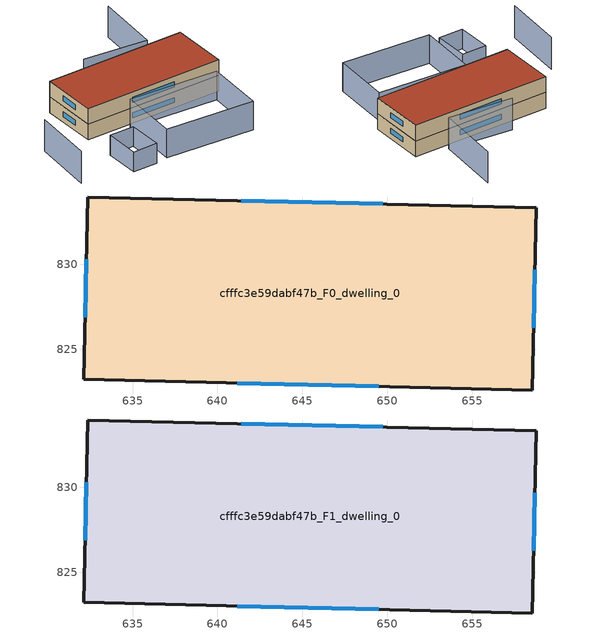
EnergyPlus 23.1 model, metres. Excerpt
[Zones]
cfffc3e59dabf47b_F0_dwelling_0
 floor ground (EU_floor_Construction): 658.78,833.34 658.52,822.6 632.12,823.22 632.38,833.96 z0
 wall outside (EU_wall_Construction): 658.78,833.34 632.38,833.96 632.12,823.22 658.52,822.6 658.78,833.34 z0:3
 window (EU_Window_Construction): 649.74,833.55 641.41,833.75 / 658.61,826.27 658.69,829.66 / 641.16,823 649.48,822.81 / 632.29,830.28 632.21,826.89 z1.03:1.97
cfffc3e59dabf47b_F1_dwelling_0
 floor to cfffc3e59dabf47b_F0_dwelling_0 (EU_floor_Construction): 658.77,833.34 658.52,822.6 632.12,823.22 632.38,833.96 z3
 wall outside (EU_wall_Construction): 658.78,833.34 632.38,833.96 632.12,823.22 658.52,822.6 658.78,833.34 z3:6
 window (EU_Window_Construction): 649.74,833.55 641.41,833.75 / 658.61,826.27 658.69,829.66 / 641.16,823 649.48,822.81 / 632.29,830.28 632.21,826.89 z4.03:4.97
 roof outside (EU_roof_Construction): 658.52,822.6 658.78,833.34 632.38,833.96 632.12,823.22 z6
shading: 636.72,817.08 636.55,810.48 / 636.55,810.48 631.9,810.6 / 631.9,810.6 632.07,817.2 / 632.07,817.2 636.72,817.08 z0:3.8; 638.92,810.96 639.94,822.17 / 639.94,822.17 656.68,820.65 / 656.68,820.65 655.66,809.44 / 655.66,809.44 638.92,810.96 z0:5.4; 624.19,824.66 622.88,813.03 z0:6.1; 654.5,847.18 653.01,834.66 / 653.01,834.66 640.99,836.09 z0:6
[Building]
EU S2 Campaign: North Axis=0; Terrain=City; Solar Distribution=FullExterior
[Site:Location]
Cape.Town.Intl.AP: Latitude=-33.965; Longitude=18.602; Time Zone=2; Elevation=46
[SizingPeriod:WeatherFileDays]
AnnualSizingPeriod: Begin Month=1; Begin Day of Month=1; End Month=12; End Day of Month=31; Day of Week for Start Day=Monday; Use Weather File Daylight Saving Period=No; Use Weather File Rain and Snow Indicators=No
[MATERIAL]
EU_InternalMass_Material: Roughness=MediumRough; Thickness=0.1; Conductivity=1; Density=1800; Specific Heat=900; Thermal Absorptance=0.9; Solar Absorptance=0.7; Visible Absorptance=0.7
[MATERIAL:NOMASS] Roughness=MediumRough; Thermal Absorptance=0.9; Solar Absorptance=0.7; Visible Absorptance=0.7
Name | Thermal Resistance
EU_wall_NoMass | 0.493876
EU_roof_NoMass | 0.449382
EU_floor_NoMass | 1.25
[WINDOWMATERIAL:SIMPLEGLAZINGSYSTEM]
EU_Window_SimpleGlazing: UFactor=4.4; Solar Heat Gain Coefficient=0.85; Visible Transmittance=0.85
[CONSTRUCTION]
EU_wall_Construction: EU_wall_NoMass
EU_roof_Construction: EU_roof_NoMass
EU_floor_Construction: EU_floor_NoMass
EU_Window_Construction: EU_Window_SimpleGlazing
EU_InternalMass_Construction: EU_InternalMass_Material
[ZONE] Type=1; Multiplier=1; Ceiling Height=autocalculate; Floor Area=autocalculate; Part of Total Floor Area=Yes
Name | Volume
cfffc3e59dabf47b_F0_dwelling_0 | 851.313
cfffc3e59dabf47b_F1_dwelling_0 | 851.314
[INTERNALMASS] Construction=EU_InternalMass_Construction; Surface Area=283.771
Name | Zone or ZoneList
cfffc3e59dabf47b_F0_dwelling_0_EU_InternalMass | cfffc3e59dabf47b_F0_dwelling_0
cfffc3e59dabf47b_F1_dwelling_0_EU_InternalMass | cfffc3e59dabf47b_F1_dwelling_0
[OTHEREQUIPMENT] Fuel Type=Electricity; Design Level Calculation Method=Watts/Area; Power per Zone Floor Area=1; Fraction Latent=0; Fraction Radiant=0; Fraction Lost=0; Carbon Dioxide Generation Rate=0; EndUse Subcategory=EU_Step8_InternalGains
Name | Zone or ZoneList or Space or SpaceList | Schedule
EU_Step8_InternalGain_cfffc3e59dabf47b_F0_dwelling_0_f000 | cfffc3e59dabf47b_F0_dwelling_0 | EU_Step8_GainSchedule_cfffc3e59dabf47b_F0_dwelling_0_f000
EU_Step8_InternalGain_cfffc3e59dabf47b_F1_dwelling_0_f000 | cfffc3e59dabf47b_F1_dwelling_0 | EU_Step8_GainSchedule_cfffc3e59dabf47b_F1_dwelling_0_f000
[ZONEVENTILATION:DESIGNFLOWRATE] Schedule=EU_AlwaysOn; Design Flow Rate Calculation Method=AirChanges/Hour; Air Changes per Hour=0.64; Ventilation Type=Natural; Fan Pressure Rise=0; Fan Total Efficiency=1; Constant Term Coefficient=1; Temperature Term Coefficient=0; Velocity Term Coefficient=0; Velocity Squared Term Coefficient=0; Minimum Indoor Temperature=-100; Maximum Indoor Temperature=100; Delta Temperature=-100; Minimum Outdoor Temperature=-100; Maximum Outdoor Temperature=100; Maximum Wind Speed=40
Name | Zone or ZoneList or Space or SpaceList
EU_ConstantAir_cfffc3e59dabf47b_F0_dwelling_0 | cfffc3e59dabf47b_F0_dwelling_0
EU_ConstantAir_cfffc3e59dabf47b_F1_dwelling_0 | cfffc3e59dabf47b_F1_dwelling_0
[HVACTEMPLATE:THERMOSTAT] Constant Heating Setpoint=20; Constant Cooling Setpoint=50
EU_HeatOnly_cfffc3e59dabf47b_F0_dwelling_0; EU_HeatOnly_cfffc3e59dabf47b_F1_dwelling_0
[HVACTEMPLATE:ZONE:IDEALLOADSAIRSYSTEM] System Availability Schedule=EU_AlwaysOn; Maximum Heating Supply Air Temperature=50; Minimum Cooling Supply Air Temperature=13; Maximum Heating Supply Air Humidity Ratio=0.0156; Minimum Cooling Supply Air Humidity Ratio=0.0077; Heating Limit=NoLimit; Cooling Limit=NoLimit; Heating Availability Schedule=EU_AlwaysOn; Cooling Availability Schedule=EU_CoolingOff; Dehumidification Control Type=ConstantSensibleHeatRatio; Cooling Sensible Heat Ratio=0.7; Dehumidification Setpoint=60; Humidification Control Type=None; Humidification Setpoint=30; Outdoor Air Method=None; Outdoor Air Flow Rate per Person=0.00944; Outdoor Air Flow Rate per Zone Floor Area=0; Outdoor Air Flow Rate per Zone=0; Demand Controlled Ventilation Type=None; Outdoor Air Economizer Type=NoEconomizer; Heat Recovery Type=None; Sensible Heat Recovery Effectiveness=0.7; Latent Heat Recovery Effectiveness=0.65
Name | Template Thermostat
cfffc3e59dabf47b_F0_dwelling_0 | EU_HeatOnly_cfffc3e59dabf47b_F0_dwelling_0
cfffc3e59dabf47b_F1_dwelling_0 | EU_HeatOnly_cfffc3e59dabf47b_F1_dwelling_0
[SIZING:ZONE] Zone Cooling Design Supply Air Temperature Input Method=SupplyAirTemperature; Zone Cooling Design Supply Air Temperature=13; Zone Heating Design Supply Air Temperature Input Method=SupplyAirTemperature; Zone Heating Design Supply Air Temperature=50; Zone Cooling Design Supply Air Humidity Ratio=0.008; Zone Heating Design Supply Air Humidity Ratio=0.008; Cooling Design Air Flow Method=DesignDay; Cooling Design Air Flow Rate=0; Cooling Minimum Air Flow per Zone Floor Area=0.000762; Cooling Minimum Air Flow=0; Cooling Minimum Air Flow Fraction=0.2; Heating Design Air Flow Method=DesignDay; Heating Design Air Flow Rate=0; Heating Maximum Air Flow per Zone Floor Area=0.002032; Heating Maximum Air Flow=0.141576; Heating Maximum Air Flow Fraction=0.3; Account for Dedicated Outdoor Air System=No; Dedicated Outdoor Air System Control Strategy=NeutralSupplyAir; Dedicated Outdoor Air Low Setpoint Temperature for Design=autosize; Dedicated Outdoor Air High Setpoint Temperature for Design=autosize; Zone Load Sizing Method=Sensible Load Only No Latent Load; Zone Latent Cooling Design Supply Air Humidity Ratio Input Method=HumidityRatioDifference; Zone Cooling Design Supply Air Humidity Ratio Difference=0.005; Zone Latent Heating Design Supply Air Humidity Ratio Input Method=HumidityRatioDifference; Zone Humidification Design Supply Air Humidity Ratio Difference=0.005
cfffc3e59dabf47b_F0_dwelling_0; cfffc3e59dabf47b_F1_dwelling_0
[SCHEDULE:CONSTANT]
Name | Hourly Value
EU_AlwaysOn | 1
EU_CoolingOff | 0
[SCHEDULE:FILE] Column Number=1; Rows to Skip at Top=0; Number of Hours of Data=8760; Column Separator=Comma; Interpolate to Timestep=No; Minutes per Item=60; Adjust Schedule for Daylight Savings=Yes
Name | File
EU_Step8_GainSchedule_cfffc3e59dabf47b_F0_dwelling_0_f000 | ../../schedules/cfffc3e59dabf47b/cfffc3e59dabf47b_F0_dwelling_0_f000_gain.csv
EU_Step8_GainSchedule_cfffc3e59dabf47b_F1_dwelling_0_f000 | ../../schedules/cfffc3e59dabf47b/cfffc3e59dabf47b_F1_dwelling_0_f000_gain.csv
